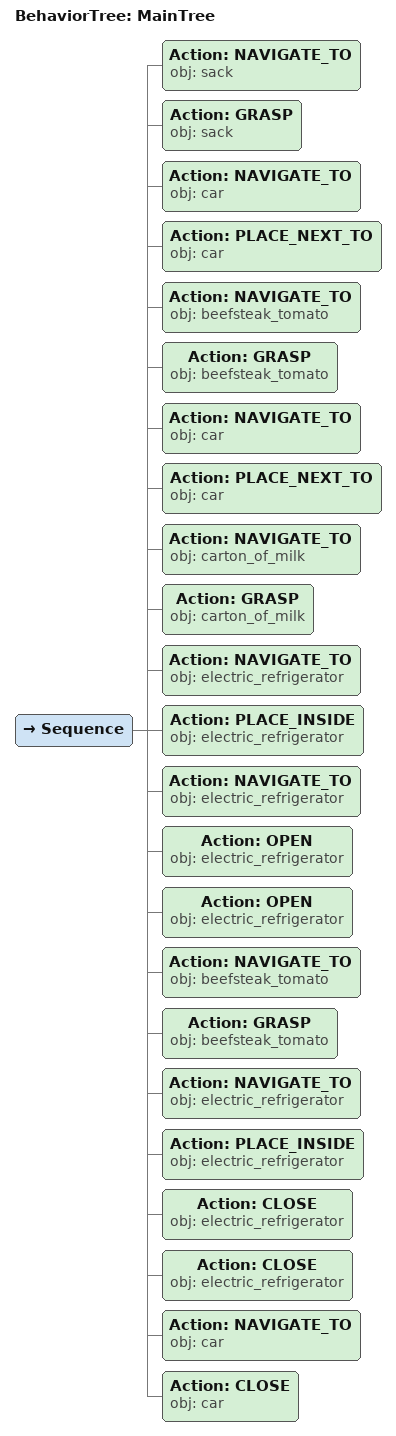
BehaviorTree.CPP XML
<root main_tree_to_execute="MainTree">
  <BehaviorTree ID="MainTree">
    <Sequence>
      <!-- Navigate to sack -->
      <Action ID="NAVIGATE_TO" obj="sack" />
      <!-- Grasp sack -->
      <Action ID="GRASP" obj="sack" />
      <!-- Navigate to car -->
      <Action ID="NAVIGATE_TO" obj="car" />
      <!-- Place beside car -->
      <Action ID="PLACE_NEXT_TO" obj="car" />
      <!-- Navigate to beefsteak_tomato -->
      <Action ID="NAVIGATE_TO" obj="beefsteak_tomato" />
      <!-- Grasp beefsteak_tomato -->
      <Action ID="GRASP" obj="beefsteak_tomato" />
      <!-- Navigate to car -->
      <Action ID="NAVIGATE_TO" obj="car" />
      <!-- Place next to car -->
      <Action ID="PLACE_NEXT_TO" obj="car" />
      <!-- Navigate to carton_of_milk -->
      <Action ID="NAVIGATE_TO" obj="carton_of_milk" />
      <!-- Grasp carton_of_milk -->
      <Action ID="GRASP" obj="carton_of_milk" />
      <!-- Navigate to electric_refrigerator -->
      <Action ID="NAVIGATE_TO" obj="electric_refrigerator" />
      <!-- Place inside electric_refrigerator -->
      <Action ID="PLACE_INSIDE" obj="electric_refrigerator" />
      <!-- Navigate to electric_refrigerator -->
      <Action ID="NAVIGATE_TO" obj="electric_refrigerator" />
      <!-- Open electric_refrigerator -->
      <Action ID="OPEN" obj="electric_refrigerator" />
      <!-- Open electric_refrigerator -->
      <Action ID="OPEN" obj="electric_refrigerator" />
      <!-- Navigate to beefsteak_tomato -->
      <Action ID="NAVIGATE_TO" obj="beefsteak_tomato" />
      <!-- Grasp beefsteak_tomato -->
      <Action ID="GRASP" obj="beefsteak_tomato" />
      <!-- Navigate to electric_refrigerator -->
      <Action ID="NAVIGATE_TO" obj="electric_refrigerator" />
      <!-- Place inside electric_refrigerator -->
      <Action ID="PLACE_INSIDE" obj="electric_refrigerator" />
      <!-- Close electric_refrigerator -->
      <Action ID="CLOSE" obj="electric_refrigerator" />
      <!-- Close electric_refrigerator -->
      <Action ID="CLOSE" obj="electric_refrigerator" />
      <!-- Navigate to car -->
      <Action ID="NAVIGATE_TO" obj="car" />
      <!-- Close car -->
      <Action ID="CLOSE" obj="car" />
    </Sequence>
  </BehaviorTree>
</root>
